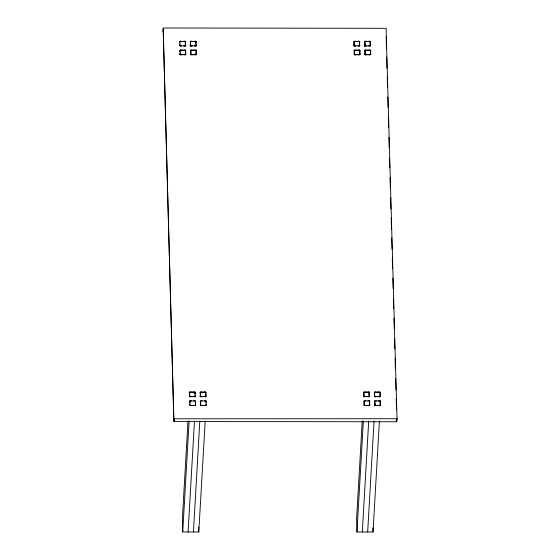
<?xml version="1.0" encoding="UTF-8"?>
<svg xmlns="http://www.w3.org/2000/svg" width="560" height="560" viewBox="0 0 560 560"><rect width="100%" height="100%" fill="white"/><g stroke="black" fill="none" stroke-linecap="round" stroke-linejoin="round"><path stroke-width="0.84" d="M162.988 31.549L163.163 28.427L163.744 28L386.106 28.308L397.012 418.306L396.613 421.757L173.894 421.547L163.268 31.122M396.837 421.435L397.012 418.306M180.04 51.877L180.138 50.239L185.486 50.239A1.19 0.973 3.3 0 1 185.556 51.569M180.075 54.81L180.159 53.277A1.19 0.973 3.3 0 0 180.201 54.663A1.19 0.973 3.3 0 0 181.881 54.663L183.96 54.663A1.19 0.973 3.3 0 0 185.64 54.663A1.19 0.973 3.3 0 0 185.605 53.277L185.514 54.81M185.269 46.018L185.36 44.485A1.19 0.973 3.3 0 1 185.395 45.864A1.19 0.973 3.3 0 1 183.715 45.864M185.395 51.877L185.486 50.239A1.19 0.973 3.3 0 0 183.834 50.19L181.755 50.19A1.19 0.973 3.3 0 0 180.075 50.19A1.19 0.973 3.3 0 0 180.11 51.569M190.323 46.207L190.442 44.065M190.484 44.31L190.393 45.836A1.19 0.973 3.3 0 1 190.078 45.402M190.533 46.018L190.575 42.777A1.19 0.973 3.3 0 1 190.533 41.398A1.19 0.973 3.3 0 1 192.213 41.398M190.743 51.877L190.841 50.239L196.189 50.239L196.315 54.635L190.96 54.635L190.841 50.239M190.778 54.81L190.82 51.569A1.19 0.973 3.3 0 1 190.778 50.19A1.19 0.973 3.3 0 1 192.458 50.19L194.537 50.19A1.19 0.973 3.3 0 1 196.217 50.19A1.19 0.973 3.3 0 1 196.259 51.569M173.845 421.358L163.163 28.49M195.846 43.19L195.944 41.447L190.596 41.447L190.715 45.843L196.07 45.843A1.19 0.973 3.3 0 0 196.063 44.485L195.972 46.018M174.454 421.848L174.629 418.789L396.732 418.733M196 53.515L196.189 50.239M187.999 420.994L182.364 518.805L182.728 531.993L198.786 531.993L205.177 421.085M189.56 393.925L189.665 392.175L195.013 392.175L195.139 396.578L189.784 396.571L189.665 392.175M189.602 396.746L189.686 395.22A1.19 0.973 3.3 0 0 189.728 396.599A1.19 0.973 3.3 0 0 191.408 396.599L193.487 396.599A1.19 0.973 3.3 0 0 195.167 396.599A1.19 0.973 3.3 0 0 195.132 395.22L195.041 396.746M189.812 402.612L189.91 400.974L195.258 400.974L195.384 405.37A1.19 0.973 3.3 0 1 193.732 405.391M182.728 531.993L189.126 421.085M194.915 393.925L195.013 392.175M195.286 405.538L195.377 404.012A1.19 0.973 3.3 0 1 195.412 405.391L190.029 405.37L189.91 400.974M188.083 531.993L194.474 421.085M200.305 396.746L200.347 393.512A1.19 0.973 3.3 0 1 200.305 392.133A1.19 0.973 3.3 0 1 201.985 392.133L204.064 392.133A1.19 0.973 3.3 0 1 205.744 392.133A1.19 0.973 3.3 0 1 205.786 393.512L205.653 395.808M193.431 531.993L199.829 421.085M205.513 395.675L205.716 392.182L200.368 392.182L200.487 396.578L205.842 396.578L205.716 392.182M205.989 405.538L206.08 404.012A1.19 0.973 3.3 0 1 206.115 405.391A1.19 0.973 3.3 0 1 204.435 405.391M353.969 44.072L353.92 45.843A1.19 0.973 3.3 0 1 353.605 45.409M354.06 46.025L354.102 42.784A1.19 0.973 3.3 0 1 354.06 41.405A1.19 0.973 3.3 0 1 355.74 41.405M354.27 51.884L354.368 50.246L359.716 50.246A1.19 0.973 3.3 0 1 359.786 51.576L359.695 53.109M354.305 54.817L354.347 51.576A1.19 0.973 3.3 0 1 354.305 50.197A1.19 0.973 3.3 0 1 355.985 50.197L358.064 50.197A1.19 0.973 3.3 0 1 359.744 50.197L359.842 54.642L354.487 54.642L354.368 50.246M359.373 43.197L359.471 41.454L354.123 41.454L354.242 45.85L359.597 45.85A1.19 0.973 3.3 0 0 359.59 44.492L359.499 46.025M359.527 53.522L359.716 50.246M364.553 46.214L364.826 41.454L370.174 41.454L370.3 45.85A1.19 0.973 3.3 0 1 368.648 45.878M366.443 41.405A1.19 0.973 3.3 0 0 364.763 41.405A1.19 0.973 3.3 0 0 364.805 42.784L364.623 45.843A1.19 0.973 3.3 0 1 364.259 45.157M364.763 46.025L364.805 42.784M364.973 51.884L365.071 50.246A1.19 0.973 3.3 0 1 366.688 50.197L368.767 50.197A1.19 0.973 3.3 0 1 370.447 50.197A1.19 0.973 3.3 0 1 370.489 51.583L370.538 53.284A1.19 0.973 3.3 0 1 370.573 54.67A1.19 0.973 3.3 0 1 368.893 54.67L366.814 54.67A1.19 0.973 3.3 0 1 365.134 54.67A1.19 0.973 3.3 0 1 365.092 53.284L365.05 51.576A1.19 0.973 3.3 0 1 365.008 50.197L370.419 50.246L370.545 54.642L365.19 54.642L365.071 50.246M365.008 54.817L365.092 53.284M370.076 43.204L370.174 41.454M370.202 46.025L370.244 42.784A1.19 0.973 3.3 0 0 370.202 41.405A1.19 0.973 3.3 0 0 368.522 41.405M362.229 421.001L356.594 518.812L356.958 532L373.016 532L379.407 421.092M363.832 396.753L363.874 393.519A1.19 0.973 3.3 0 1 363.832 392.14A1.19 0.973 3.3 0 1 365.512 392.14L367.591 392.14A1.19 0.973 3.3 0 1 369.271 392.14A1.19 0.973 3.3 0 1 369.313 393.519L369.222 395.045M356.958 532L363.356 421.092M369.096 394.807L369.243 392.189L363.895 392.182L364.014 396.585L369.369 396.585L369.243 392.189M362.313 532L368.704 421.092M374.535 396.753L374.577 393.519A1.19 0.973 3.3 0 1 374.535 392.14A1.19 0.973 3.3 0 1 376.215 392.14L378.294 392.14A1.19 0.973 3.3 0 1 379.974 392.14A1.19 0.973 3.3 0 1 380.016 393.519L380.065 395.227A1.19 0.973 3.3 0 1 380.1 396.606A1.19 0.973 3.3 0 1 378.42 396.606L376.341 396.606A1.19 0.973 3.3 0 1 374.661 396.606A1.19 0.973 3.3 0 1 374.619 395.227M374.556 405.895L374.703 403.438M374.731 403.844L374.64 405.37A1.19 0.973 3.3 0 1 374.325 404.936M374.78 405.545L374.822 402.311A1.19 0.973 3.3 0 1 374.78 400.932A1.19 0.973 3.3 0 1 376.46 400.932M367.661 532L374.059 421.092M380.1 402.619L380.191 400.981L374.843 400.981L374.962 405.377A1.19 0.973 3.3 0 0 376.586 405.398M380.219 405.545L380.261 402.311A1.19 0.973 3.3 0 0 380.219 400.932A1.19 0.973 3.3 0 0 378.539 400.932M396.256 421.855L396.431 418.796M174.629 418.789L174.027 418.362M386.127 36.799L386.442 48.16M386.687 56.903L387.002 68.264M387.247 77.007L387.534 87.493M387.807 97.111L388.094 107.597M388.367 117.208L388.654 127.701M388.927 137.312L389.214 147.798M389.487 157.416L389.774 167.902M390.047 177.52L390.334 188.006M390.607 197.617L390.922 208.985M391.167 217.721L391.482 229.082M391.727 237.825L392.042 249.186M392.287 257.929L392.574 268.415M392.847 278.026L393.134 288.519M393.407 298.13L393.694 308.623M393.967 318.234L394.254 328.72M394.527 338.338L394.814 348.824M395.087 358.442L395.374 368.928M395.647 378.539L395.962 389.9M396.207 398.643L396.522 410.004M380.191 400.981L380.317 405.377L374.962 405.377A1.19 0.973 3.3 0 1 374.864 404.019M364.826 41.454L364.945 45.85L370.3 45.85A1.19 0.973 3.3 0 0 370.293 44.492M364.651 44.513L364.7 46.256M374.64 403.2L374.717 405.818M359.471 41.454L359.597 45.85A1.19 0.973 3.3 0 1 357.945 45.871M372.897 527.877L373.016 532M359.492 51.492L359.541 53.305M369.026 393.596L369.068 395.346M195.944 41.447L196.07 45.843A1.19 0.973 3.3 0 1 194.418 45.871M190.421 44.506L190.47 46.249M185.486 50.239L185.612 54.635L180.257 54.635L180.138 50.239M198.646 527.044L198.786 531.993M374.304 403.781A1.19 0.679 -1.6 0 1 374.486 403.921M205.317 395.031A1.19 0.973 3.3 0 1 205.765 395.395M359.317 53.102A1.19 0.973 3.3 0 1 359.765 53.459M364.294 44.905A1.19 0.973 3.3 0 1 364.833 44.31M374.311 404.425A1.19 0.973 3.3 0 1 374.843 403.837M353.591 44.905A1.19 0.973 3.3 0 1 354.123 44.31M195.79 53.095A1.19 0.973 3.3 0 1 196.238 53.452M190.176 44.66A1.19 0.973 3.3 0 1 190.596 44.303M196.308 53.277A1.19 0.973 3.3 0 1 196.343 54.663A1.19 0.973 3.3 0 1 194.663 54.663L192.584 54.663A1.19 0.973 3.3 0 1 190.904 54.663A1.19 0.973 3.3 0 1 190.862 53.277M179.865 42.777A1.19 0.973 3.3 0 1 179.83 41.398A1.19 0.973 3.3 0 1 181.51 41.398M369.607 404.019A1.19 0.973 3.3 0 1 369.642 405.398A1.19 0.973 3.3 0 1 367.962 405.398M354.389 53.284A1.19 0.973 3.3 0 0 354.431 54.67A1.19 0.973 3.3 0 0 356.111 54.67L358.19 54.67A1.19 0.973 3.3 0 0 359.87 54.67A1.19 0.973 3.3 0 0 359.835 53.284M366.569 45.878A1.19 0.973 3.3 0 1 364.889 45.878A1.19 0.973 3.3 0 1 364.847 44.492M189.637 393.512A1.19 0.973 3.3 0 1 189.602 392.126A1.19 0.973 3.3 0 1 191.282 392.126L193.361 392.126A1.19 0.973 3.3 0 1 195.041 392.126A1.19 0.973 3.3 0 1 195.083 393.512M202.356 405.391A1.19 0.973 3.3 0 1 200.676 405.391A1.19 0.973 3.3 0 1 200.634 404.012L200.592 402.304A1.19 0.973 3.3 0 1 200.55 400.925A1.19 0.973 3.3 0 1 202.23 400.925M204.309 400.925A1.19 0.973 3.3 0 1 205.989 400.925A1.19 0.973 3.3 0 1 206.031 402.304M181.636 45.864A1.19 0.973 3.3 0 1 179.956 45.864A1.19 0.973 3.3 0 1 179.914 44.485M357.819 41.405A1.19 0.973 3.3 0 1 359.499 41.405A1.19 0.973 3.3 0 1 359.541 42.784M193.606 400.925A1.19 0.973 3.3 0 1 195.286 400.925A1.19 0.973 3.3 0 1 195.328 402.304M200.389 395.22A1.19 0.973 3.3 0 0 200.431 396.599A1.19 0.973 3.3 0 0 202.111 396.599L204.19 396.599A1.19 0.973 3.3 0 0 205.87 396.599A1.19 0.973 3.3 0 0 205.835 395.22M183.589 41.398A1.19 0.973 3.3 0 1 185.269 41.398A1.19 0.973 3.3 0 1 185.311 42.777M192.339 45.864A1.19 0.973 3.3 0 1 190.659 45.864A1.19 0.973 3.3 0 1 190.617 44.485M363.916 395.227A1.19 0.973 3.3 0 0 363.958 396.606A1.19 0.973 3.3 0 0 365.638 396.606L367.717 396.606A1.19 0.973 3.3 0 0 369.397 396.606A1.19 0.973 3.3 0 0 369.362 395.227M189.882 402.304A1.19 0.973 3.3 0 1 189.847 400.925A1.19 0.973 3.3 0 1 191.527 400.925M355.866 45.871A1.19 0.973 3.3 0 1 354.186 45.871A1.19 0.973 3.3 0 1 354.144 44.492M194.292 41.398A1.19 0.973 3.3 0 1 195.972 41.398A1.19 0.973 3.3 0 1 196.014 42.777M380.31 404.019A1.19 0.973 3.3 0 1 380.345 405.398A1.19 0.973 3.3 0 1 378.665 405.398M367.836 400.932A1.19 0.973 3.3 0 1 369.516 400.932A1.19 0.973 3.3 0 1 369.558 402.311M365.757 400.932A1.19 0.973 3.3 0 0 364.077 400.932A1.19 0.973 3.3 0 0 364.119 402.311L364.161 404.019A1.19 0.973 3.3 0 0 364.203 405.398A1.19 0.973 3.3 0 0 365.883 405.398M191.653 405.391A1.19 0.973 3.3 0 1 189.973 405.391A1.19 0.973 3.3 0 1 189.931 404.012M185.241 41.447L179.893 41.447L180.012 45.843L185.367 45.843L185.241 41.447M379.946 392.189L374.598 392.189L374.717 396.585L380.072 396.585L379.946 392.189M205.961 400.974L200.613 400.974L200.732 405.37L206.087 405.37L205.961 400.974M369.488 400.981L364.14 400.981L364.259 405.377L369.614 405.377L369.488 400.981"/></g></svg>
